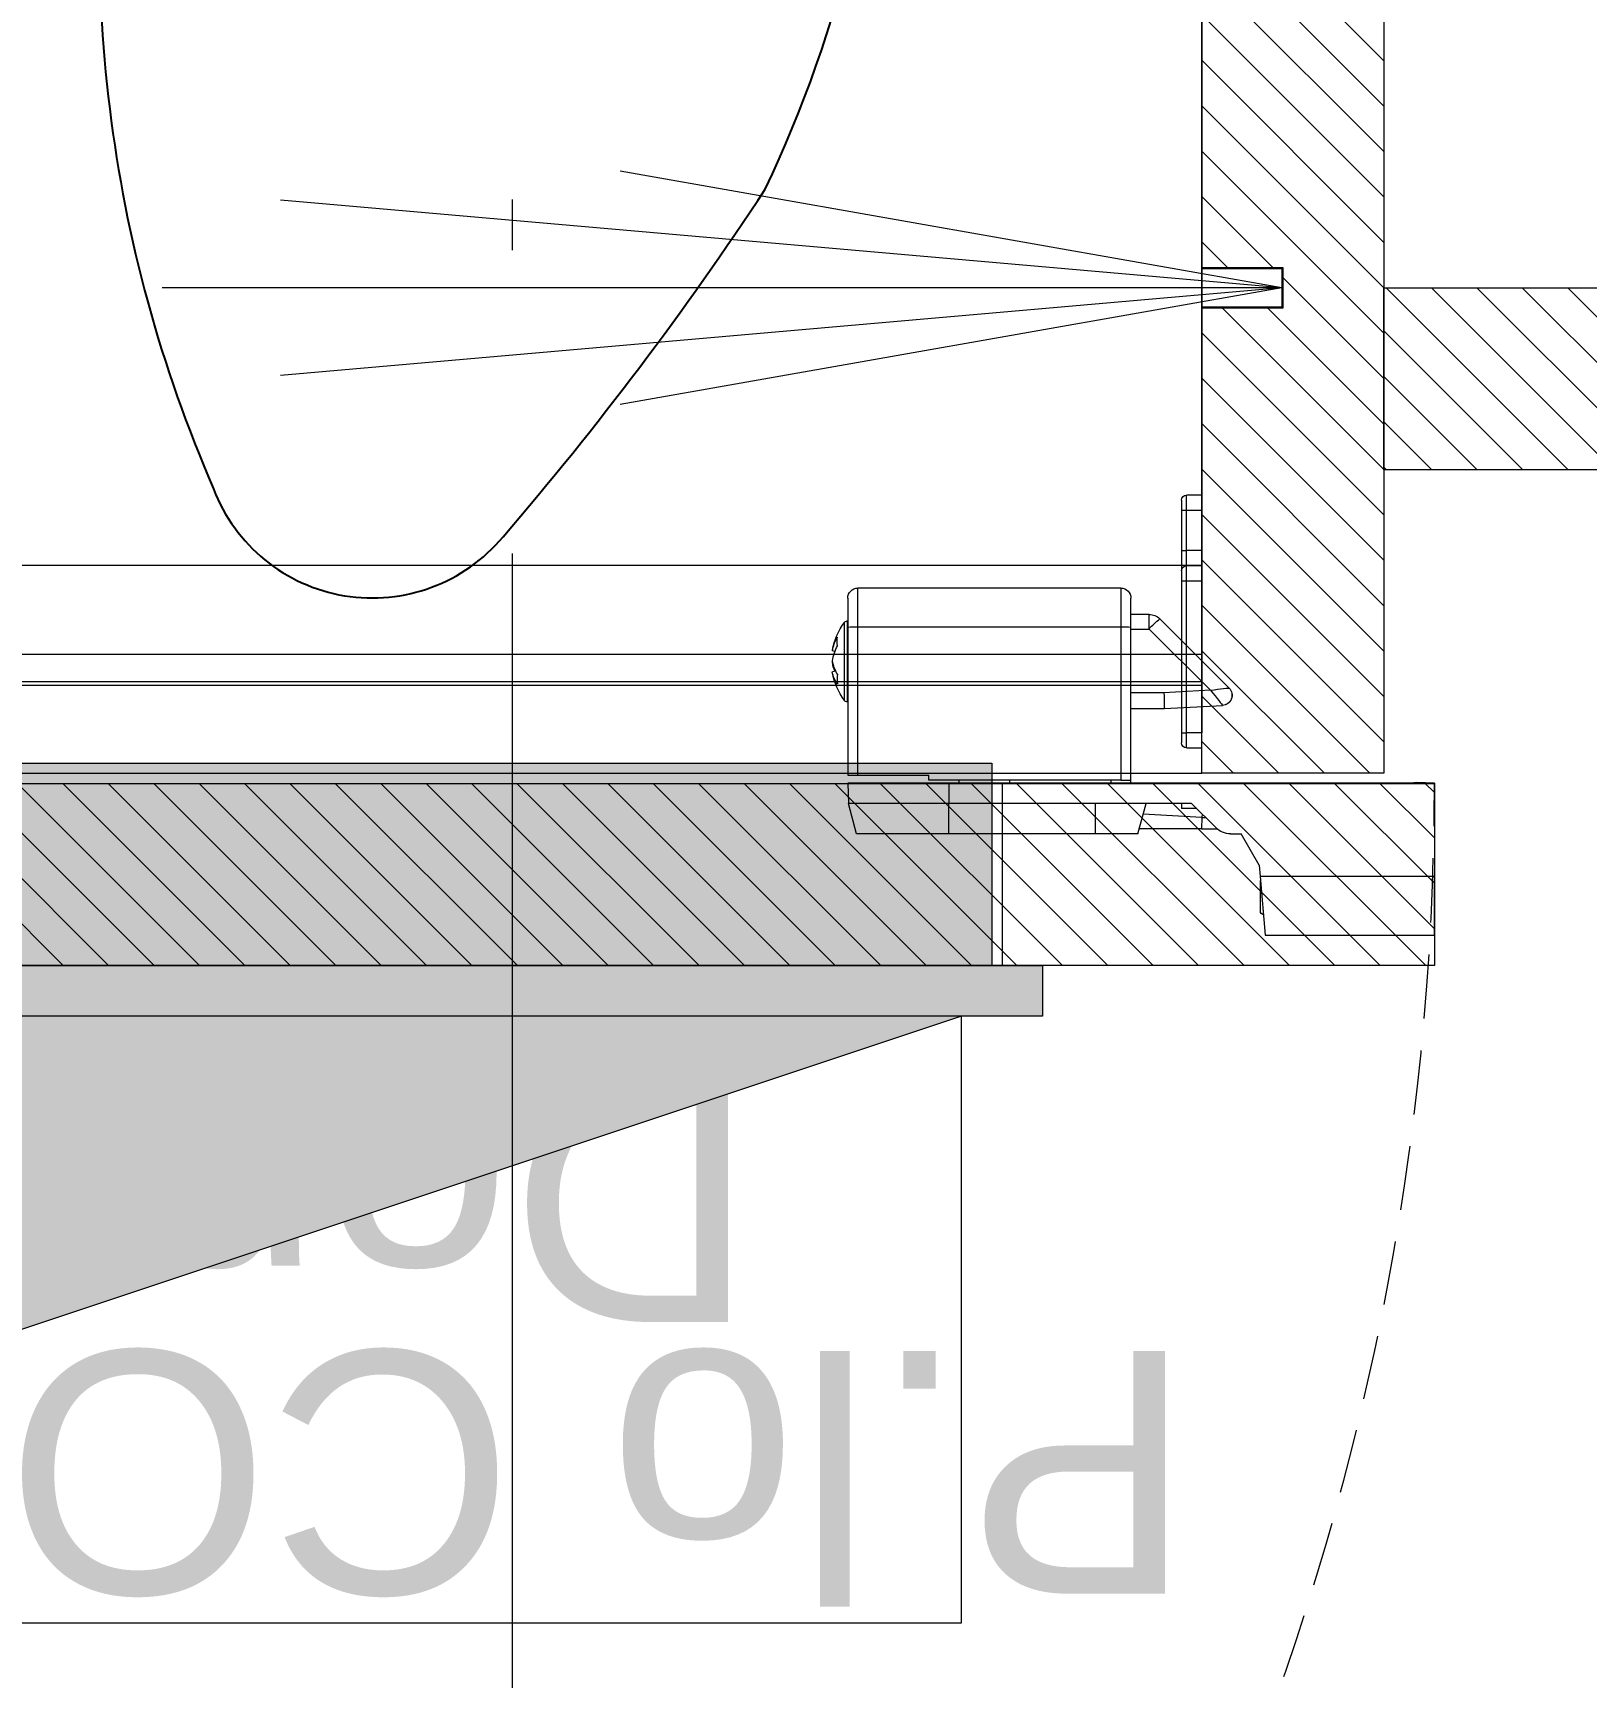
# Model space of a CAD drawing. Header units: millimetres. Extents: x 5622 to 8918, y 2044 to 6634.
# Drawn here: x 6825.3 to 6978.8, y 2822.5 to 2985 of the extents above; entities that cross this region are included whole.
import ezdxf

# ---------------------------------------------------------------- set-up
doc = ezdxf.new("R2010")
doc.units = ezdxf.units.MM
doc.linetypes.add('DASHDOT', pattern=[18.5, 12, -3, 0.5, -3])
doc.linetypes.add('NASCOSTA', pattern=[9.525, 6.35, -3.175])
doc.layers.add('DS_ST_quote 1_50', color=7, linetype='Continuous')
doc.layers.add('VESTIARIO - clothing', color=185, linetype='Continuous')
for name, color, linetype, lineweight in [('F_ARREDI', 7, 'Continuous', 5), ('F_ELETTRICO', 22, 'Continuous', 5), ('F_FERRAMENTA', 253, 'Continuous', 5), ('F_MULTI laminato CERA', 124, 'Continuous', 5), ('F_MULTI laminato CERA_retino', 7, 'Continuous', 5), ('F_MULTI laminato OPACO', 1, 'Continuous', 5), ('F_MULTI laminato OPACO_retino', 1, 'Continuous', 5), ('F_Proiezioni', 253, 'NASCOSTA', 9), ('F_Sezioni', 5, 'Continuous', 9), ('F_STRIP-LED', 2, 'Continuous', 5)]:
    doc.layers.add(name, color=color, linetype=linetype, lineweight=lineweight)
doc.styles.add('ARIAL', font='arial.ttf')
doc.styles.get("Standard").update_dxf_attribs({"font": 'arial.ttf'})
doc.dimstyles.new('ISO-100', dxfattribs={"dimtxt": 100, "dimasz": 5, "dimexe": 0.25, "dimexo": 6, "dimgap": 6, "dimtad": 1, "dimtxsty": 'ARIAL', "dimblk": 'ARCHTICK', "dimcen": 2.5, "dimdle": 15, "dimse1": 1, "dimse2": 1, "dimclrd": 256, "dimclre": 256, "dimclrt": 256, "dimadec": 0, "dimazin": 0, "dimtfac": 1, "dimtmove": 0, "dimatfit": 3, "dimldrblk": 'ARCHTICK', "dimfxl": 1, "dimlwd": -1, "dimlwe": -1, "dimarcsym": 0})

# ---------------------------------------------------------------- blocks, each defined once
blk = doc.blocks.new('MANIGLIA e SERRATURA_anta_pianta')
at = {"layer": 'F_FERRAMENTA'}
for p, q in [((31940.16, 3678.06), (31940.67, 3683.85)), ((31940.67, 3683.85), (31957.4, 3683.85)), ((31957.4, 3683.85), (31957.4, 3678.06)), ((31940.2, 3681.5), (31940.2, 3678.45)), ((31940.06, 3676.94), (31940.16, 3678.06)), ((31957.4, 3678.06), (31940.16, 3678.06)), ((31957.4, 3668.85), (31957.4, 3678.06)), ((31940.06, 3676.94), (31938.28, 3673.85)), ((31900.27, 3673.85), (31899.47, 3670.85)), ((31909.4, 3673.85), (31900.27, 3673.85)), ((31909.4, 3673.85), (31909.4, 3670.85)), ((31923.9, 3673.85), (31909.4, 3673.85)), ((31923.9, 3673.85), (31923.9, 3670.85)), ((31928.09, 3673.85), (31923.9, 3673.85)), ((31928.09, 3673.85), (31928.9, 3670.85)), ((31934.38, 3673.35), (31928.23, 3673.35)), ((31933.4, 3670.85), (31935.81, 3673.27)), ((31934.4, 3672.22), (31934.38, 3673.35)), ((31934.38, 3673.35), (31935.9, 3673.35)), ((31937.23, 3673.85), (31938.28, 3673.85)), ((31899.4, 3668.85), (31899.47, 3670.85)), ((31909.4, 3670.85), (31899.47, 3670.85)), ((31909.4, 3668.85), (31909.4, 3670.85)), ((31923.9, 3670.85), (31909.4, 3670.85)), ((31933.4, 3670.85), (31923.9, 3670.85)), ((31934.4, 3672.22), (31928.61, 3671.91)), ((31932.4, 3670.85), (31932.4, 3671.35)), ((31933.9, 3671.35), (31932.4, 3671.35)), ((31934.4, 3672.22), (31934.78, 3672.24)), ((31934.43, 3671.89), (31934.4, 3672.22)), ((31909.4, 3668.85), (31899.4, 3668.85)), ((31899.4, 3653.42), (31899.4, 3668.05)), ((31899.4, 3668.05), (31900.4, 3668.05)), ((31900.4, 3668.05), (31900.4, 3653.38)), ((31900.4, 3668.05), (31907.4, 3668.05)), ((31907.4, 3668.55), (31907.4, 3668.05)), ((31926.4, 3668.55), (31907.4, 3668.55)), ((31957.4, 3668.85), (31909.4, 3668.85)), ((31910.4, 3668.85), (31910.4, 3668.55)), ((31915.4, 3668.55), (31915.4, 3668.85)), ((31925.4, 3668.55), (31925.4, 3668.85)), ((31926.4, 3653.38), (31926.4, 3668.55)), ((31926.4, 3668.55), (31927.4, 3668.55)), ((31927.4, 3668.85), (31927.4, 3668.55)), ((31927.4, 3668.55), (31927.4, 3653.42)), ((31957.4, 3668.85), (31955.65, 3668.76)), ((31932.4, 3663.85), (31932.4, 3664.85)), ((31932.9, 3665.35), (31932.9, 3663.85)), ((31932.9, 3665.35), (31934.4, 3665.35)), ((31934.4, 3665.35), (31934.4, 3663.85)), ((31932.4, 3663.85), (31932.9, 3663.85)), ((31932.4, 3648.85), (31932.4, 3663.85)), ((31934.4, 3663.85), (31932.9, 3663.85)), ((31932.9, 3663.85), (31932.9, 3648.85)), ((31934.4, 3648.85), (31934.4, 3663.85)), ((31927.4, 3661.45), (31930.7, 3661.45)), ((31930.7, 3661.45), (31936.45, 3661.15)), ((31899.06, 3653.91), (31899.06, 3660.66)), ((31899.4, 3660.8), (31899.35, 3660.8)), ((31899.35, 3653.8), (31899.35, 3660.8)), ((31930.66, 3659.9), (31927.4, 3659.9)), ((31929.19, 3653.6), (31935.25, 3659.65)), ((31937.1, 3659.44), (31930.25, 3652.59)), ((31935.25, 3659.65), (31930.66, 3659.9)), ((31898.22, 3657.76), (31897.88, 3657.84)), ((31897.88, 3656.87), (31897.89, 3656.8)), ((31897.91, 3656.87), (31897.88, 3656.87)), ((31898.12, 3655.83), (31897.88, 3655.77)), ((31899.06, 3652.95), (31899.06, 3653.91)), ((31899.35, 3652.8), (31899.35, 3653.8)), ((31899.4, 3650.55), (31899.4, 3653.42)), ((31900.4, 3653.38), (31926.4, 3653.38)), ((31900.4, 3653.38), (31900.4, 3649.55)), ((31926.4, 3649.55), (31926.4, 3653.38)), ((31927.4, 3653.6), (31929.19, 3653.6)), ((31927.4, 3653.42), (31927.4, 3650.55)), ((31929.19, 3653.6), (31929.19, 3652.15)), ((31899.35, 3652.8), (31899.4, 3652.8)), ((31929.19, 3652.15), (31927.4, 3652.15)), ((31926.4, 3649.55), (31900.4, 3649.55)), ((31932.4, 3648.85), (31932.9, 3648.85)), ((31932.4, 3647.85), (31932.4, 3648.85)), ((31932.9, 3648.85), (31934.4, 3648.85)), ((31932.9, 3648.85), (31932.9, 3647.35)), ((31934.4, 3648.85), (31934.4, 3647.35)), ((31932.4, 3645.85), (31932.4, 3647.85)), ((31934.4, 3647.35), (31932.9, 3647.35)), ((31932.9, 3647.35), (31932.9, 3645.85)), ((31934.4, 3647.35), (31934.4, 3645.85)), ((31932.4, 3645.85), (31932.9, 3645.85)), ((31932.4, 3641.85), (31932.4, 3645.85)), ((31934.4, 3645.85), (31932.9, 3645.85)), ((31932.9, 3645.85), (31932.9, 3641.85)), ((31934.4, 3641.85), (31934.4, 3645.85)), ((31932.4, 3641.85), (31932.9, 3641.85)), ((31932.4, 3640.85), (31932.4, 3641.85)), ((31932.9, 3641.85), (31934.4, 3641.85)), ((31932.9, 3641.85), (31932.9, 3640.35)), ((31934.4, 3641.85), (31934.4, 3640.35)), ((31934.4, 3640.35), (31932.9, 3640.35))]:
    blk.add_line(p, q, dxfattribs=at)
for centre, radius, start, end in [((31940.55, 3681.5), 0.35, 98.5759, 180), ((31937.23, 3671.85), 2, 90, 135), ((31955.58, 3670.06), 1.3, 248.1276, 273), ((31932.9, 3664.85), 0.5, 90, 180), ((31936.39, 3660.15), 1, 315.2041, 86.8433), ((31936.4, 3660.15), 1, 315, 87), ((31904.3, 3656.8), 6.5, 143.6416, 170.174), ((31899.35, 3660.44), 0.36, 90, 143.6416), ((31900.68, 3657.34), 2.85, 143.5262, 169.9156), ((31901.56, 3656.08), 3.74, 147.8829, 169.8782), ((31902.07, 3656.24), 4.24, 158.7037, 171.4823), ((31901.98, 3658.55), 3.61, 172.3056, 187.6944), ((31902.29, 3657.42), 4.46, 188.804, 209.1786), ((31901.43, 3656.31), 3.59, 188.7209, 212.3082), ((31904.3, 3656.8), 6.5, 189.826, 216.3584), ((31901.17, 3654.82), 2.81, 171.2697, 188.7303), ((31899.35, 3653.16), 0.36, 216.3584, 270), ((31900.15, 3659.14), 5.77, 262.526, 272.4787), ((31926.65, 3659.14), 5.77, 267.5213, 277.474), ((31938.86, 3662.76), 13.33, 223.4606, 229.7397), ((31929.19, 3653.65), 1.5, 270, 315), ((31900.4, 3650.55), 1, 180, 270), ((31926.4, 3650.55), 1, 270, 0), ((31932.9, 3647.85), 0.5, 180, 270), ((31932.9, 3640.85), 0.5, 180, 270)]:
    blk.add_arc(centre, radius, start, end, dxfattribs=at)
for centre, major_axis, ratio, start_param, end_param in [((31930.66, 3659.95), (-0.04, -1.5), 0.001006, 1.53238, 3.141593), ((31935.25, 3659.71), (-1.2, -1.44), 0.019707, 1.54715, 3.090766), ((31935.92, 3659.68), (-0.53, -1.47), 0.001231, 3.076393, 3.141962), ((31935.25, 3659.71), (1.85, -0.27), 0.03046, 4.716764, 6.260381)]:
    blk.add_ellipse(centre, major_axis=major_axis, ratio=ratio, start_param=start_param, end_param=end_param, dxfattribs=at)
blk = doc.blocks.new('MOBILE_ingresso-living_rev.01_pianta')
at = {"layer": 'F_ELETTRICO', "true_color": 0x636466, "transparency": 33554508}
h = blk.add_hatch(color=251, dxfattribs=at)
h.dxf.hatch_style = 1
h.paths.add_polyline_path([(2589.77, -11425.09), (2594.77, -11425.09), (2594.77, -11621.09), (2589.77, -11621.09)])
h.paths.add_polyline_path([(2569.77, -11430.09), (2589.77, -11430.09), (2589.77, -11616.09), (2569.77, -11616.09)])
at = {"layer": 'F_ELETTRICO', "transparency": 33554610}
h = blk.add_hatch(color=256, dxfattribs=at)
h.dxf.hatch_style = 1
h.paths.add_polyline_path([(2594.77, -11433.09), (2594.77, -11613.09), (2654.77, -11613.09)])
at = {"layer": 'F_MULTI laminato CERA_retino', "true_color": 0x636466, "transparency": 33554687}
h = blk.add_hatch(dxfattribs=at)
h.set_pattern_fill('ANSI31', color=251)
h.paths.add_polyline_path([(2007.77, -11391.34), (2007.77, -11409.34), (2520.77, -11409.34), (2520.77, -11401.34), (2524.77, -11401.34), (2524.77, -11409.34), (2570.77, -11409.34), (2570.77, -11391.34)])
at = {"layer": 'F_MULTI laminato OPACO_retino', "transparency": 33554687}
h = blk.add_hatch(dxfattribs=at)
h.set_pattern_fill('ANSI31', color=256)
h.set_pattern_definition([(45, (-22, 306), (-2.245064, 2.245064), [])])
h.paths.add_polyline_path([(2522.77, -11391.34), (2522.77, -11351.34), (2540.77, -11351.34), (2540.77, -11391.34)])
h = blk.add_hatch(dxfattribs=at)
h.set_pattern_fill('ANSI31', color=256)
h.paths.add_polyline_path([(2589.77, -11655.84), (2571.77, -11655.84), (2571.77, -11386.34), (2589.77, -11386.34)])
at = {"layer": 'F_ELETTRICO', "color": 7}
blk.add_line((2594.77, -11433.09), (2654.77, -11613.09), dxfattribs=at)
at = {"layer": 'F_ELETTRICO'}
for points in [[(2589.77, -11425.09), (2594.77, -11425.09), (2594.77, -11621.09), (2589.77, -11621.09)], [(2569.77, -11430.09), (2589.77, -11430.09), (2589.77, -11616.09), (2569.77, -11616.09)]]:
    blk.add_lwpolyline(points, close=True, dxfattribs=at)
at = {"layer": 'F_ELETTRICO', "color": 1}
blk.add_lwpolyline([(2571.77, -11429.09), (2589.77, -11429.09), (2589.77, -11617.09), (2571.77, -11617.09)], close=True, dxfattribs=at)
at = {"layer": 'F_ELETTRICO', "color": 7}
blk.add_lwpolyline([(2594.77, -11613.09), (2654.77, -11613.09), (2654.77, -11433.09), (2594.77, -11433.09)], close=True, dxfattribs=at)
at = {"layer": 'F_FERRAMENTA'}
for points in [[(2550.18, -11409.34), (2561.73, -11409.34), (2561.73, -11639.34), (2550.18, -11639.34)], [(2558.98, -11409.34), (2561.73, -11409.34), (2561.73, -11639.34), (2558.98, -11639.34)]]:
    blk.add_lwpolyline(points, close=True, dxfattribs=at)
at = {"layer": 'F_MULTI laminato CERA'}
for points in [[(2007.77, -11391.34), (2570.77, -11391.34), (2570.77, -11409.34), (2007.77, -11409.34)], [(2524.77, -11409.34), (2520.77, -11409.34), (2520.77, -11401.34), (2524.77, -11401.34)], [(2570.77, -11409.34), (2007.77, -11409.34), (2007.77, -11639.34), (2570.77, -11639.34)], [(2562.09, -11639.34), (2096.63, -11639.34), (2096.63, -11409.34), (2562.09, -11409.34)]]:
    blk.add_lwpolyline(points, close=True, dxfattribs=at)
at = {"layer": 'F_MULTI laminato OPACO'}
for points in [[(2522.77, -11391.34), (2522.77, -11351.34), (2540.77, -11351.34), (2540.77, -11391.34)], [(2589.77, -11655.84), (2571.77, -11655.84), (2571.77, -11386.34), (2589.77, -11386.34)]]:
    blk.add_lwpolyline(points, close=True, dxfattribs=at)
at = {"layer": 'F_Proiezioni'}
blk.add_lwpolyline([(2571.77, -11655.84), (2841.27, -11655.84, 0.414214), (2571.77, -11386.34)], format="xyb", dxfattribs=at)
at = {"layer": 'F_STRIP-LED'}
for q in [(2511.23, -11466.85), (2514.11, -11500.42), (2522.77, -11512.12), (2531.43, -11500.42), (2534.3, -11466.85)]:
    blk.add_line((2522.77, -11401.44), q, dxfattribs=at)
blk.add_lwpolyline([(2520.87, -11401.44), (2524.67, -11401.44), (2524.67, -11409.34), (2520.87, -11409.34)], close=True, dxfattribs=at)
at = {"layer": 'VESTIARIO - clothing', "ltscale": 0.02}
for centre, radius, start, end in [((2457.67, -11569.43), 129.37, 64.6741, 110.8613), ((2329.18, -11731.97), 334.51, 49.2848, 56.6634), ((2536.62, -11491.35), 16.82, 290.9855, 50.2274), ((2488.49, -11382.77), 135.56, 260.5047, 293.5416)]:
    blk.add_arc(centre, radius, start, end, dxfattribs=at)
at = {"layer": 'F_FERRAMENTA', "xscale": -1, "rotation": 270}
blk.add_blockref('MANIGLIA e SERRATURA_anta_pianta', (-1097.09, -43343.74), dxfattribs=at)
at = {"layer": 'F_ELETTRICO', "color": 7, "char_height": 24, "attachment_point": 1, "rotation": 270}
for s, width, insert in [('P.lo COMANDO', 243.3087, (2651.88, -11410.22)), ('\\pxql;Domotica', 263.7694, (2625.03, -11453.44))]:
    blk.add_mtext_dynamic_manual_height_columns(s, width=width, gutter_width=5, heights=[0], dxfattribs=dict(at, insert=insert))
blk = doc.blocks.new('_ArchTick')
at = {"color": 0, "linetype": 'ByBlock', "const_width": 0.15}
blk.add_lwpolyline([(-0.5, -0.5), (0.5, 0.5)], dxfattribs=at)
blk = doc.blocks.new('*D21')
at = {"layer": 'Defpoints', "color": 0, "transparency": 16777216}
for p in [(6692.85, 2911.85), (6958.85, 2911.85), (6958.85, 2668.18)]:
    blk.add_point(p, dxfattribs=at)
at = {"layer": 'DS_ST_quote 1_50', "transparency": 16777216}
blk.add_line((6677.85, 2668.18), (6973.85, 2668.18), dxfattribs=at)
at = {"layer": 'DS_ST_quote 1_50', "transparency": 16777216, "xscale": 5, "yscale": 5, "zscale": 5, "rotation": 180}
blk.add_blockref('_ArchTick', (6692.85, 2668.18), dxfattribs=at)
at = {"layer": 'DS_ST_quote 1_50', "transparency": 16777216, "xscale": 5, "yscale": 5, "zscale": 5}
blk.add_blockref('_ArchTick', (6958.85, 2668.18), dxfattribs=at)
at = {"layer": 'DS_ST_quote 1_50', "transparency": 16777216, "insert": (6825.85, 2725.24), "char_height": 100, "attachment_point": 5, "style": 'ARIAL'}
blk.add_mtext('266', dxfattribs=at)

msp = doc.modelspace()

# ---------------------------------------------------------------- linework, layer by layer
at = {"layer": 'F_Sezioni', "color": 3, "linetype": 'DASHDOT', "lineweight": 15, "ltscale": 10}
msp.add_lwpolyline([(6998.763, 6545.773), (7111.31, 6633.572), (6872.662, 6633.572), (6872.662, 2438.378)], dxfattribs=at)

# ---------------------------------------------------------------- block references
at = {"layer": 'F_ARREDI', "rotation": 270}
msp.add_blockref('MOBILE_ingresso-living_rev.01_pianta', (18350.188, 5482.618), dxfattribs=at)

# ---------------------------------------------------------------- dimensions: what is measured, and where the dimension line sits
at = {"layer": 'DS_ST_quote 1_50', "color": 4}
dim = msp.add_linear_dim(base=(6958.848, 2668.181), p1=(6692.848, 2911.851), p2=(6958.848, 2911.851), dimstyle='ISO-100', dxfattribs=at)
dim.commit()
dim.dimension.update_dxf_attribs({"geometry": '*D21', "text_midpoint": (6825.848, 2725.239)})

doc.saveas('drawing.dxf')
